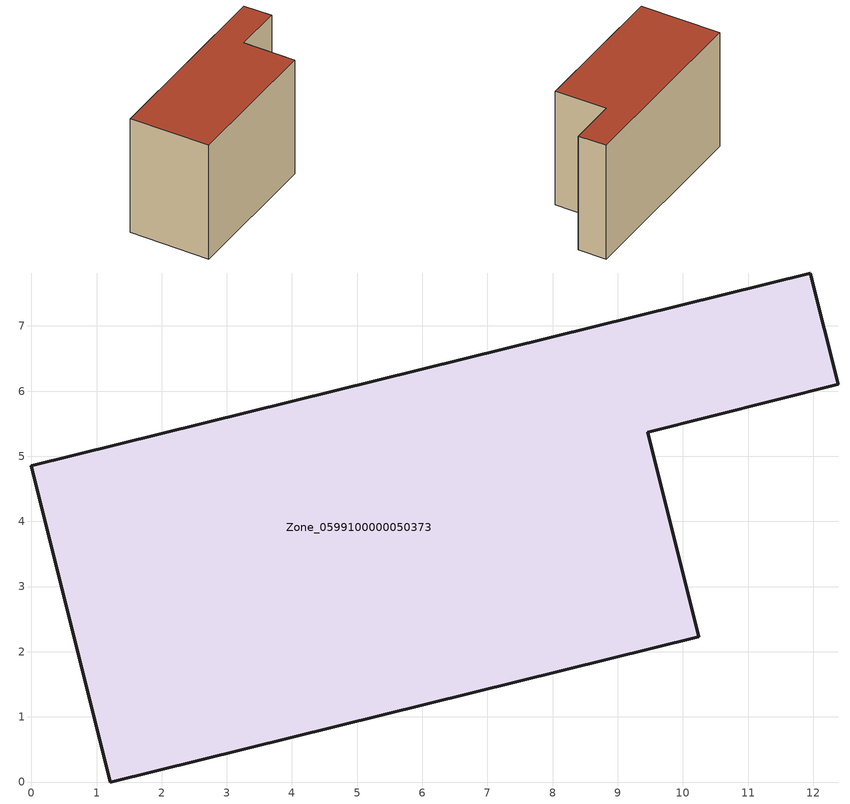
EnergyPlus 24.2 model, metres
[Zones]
Zone_0599100000050373
 floor ground (C_G): 1.21,0 0,4.85 11.95,7.81 12.38,6.1 9.46,5.37 10.25,2.23 z0
 wall outside (C_F): 12.38,6.1 11.95,7.81 0,4.85 1.21,0 10.25,2.23 9.46,5.37 12.38,6.1 z0:7.63
 roof outside (C_R): 10.25,2.23 9.46,5.37 12.38,6.1 11.95,7.81 0,4.85 1.21,0 z7.63
[BUILDING]
Pand.0599100000050373: North Axis=0; Terrain=City; Loads Convergence Tolerance Value=0.04; Temperature Convergence Tolerance Value=0.4; Solar Distribution=FullExterior; Maximum Number of Warmup Days=25; Minimum Number of Warmup Days=1
[Site:Location]
Rotterdam.The.Hague.AP_ZH_NLD Design_Conditions: Latitude=51.96; Longitude=4.45; Time Zone=1; Elevation=-4.5
[SITE:GROUNDTEMPERATURE:BUILDINGSURFACE]
18, 18, 18, 18, 18, 18, 18, 18, 18, 18, 18, 18
[MATERIAL] Thermal Absorptance=0.9; Solar Absorptance=0.7; Visible Absorptance=0.7
Name | Roughness | Thickness | Conductivity | Density | Specific Heat
G.TI.1975-1991 | MediumSmooth | 0.15 | 0.288461 | 540 | 1210
F.TI.1975-1991 | Rough | 0.3 | 0.230769 | 1920 | 840
R.TI.1975-1991 | MediumRough | 0.2 | 0.153846 | 1500 | 1000
[CONSTRUCTION]
C_G: G.TI.1975-1991
C_F: F.TI.1975-1991
C_R: R.TI.1975-1991
[ZONE]
Zone_0599100000050373: Type=1; Multiplier=1; Ceiling Height=Autocalculate; Volume=Autocalculate; Floor Area=autocalculate; Part of Total Floor Area=Yes
[ZONEINFILTRATION:DESIGNFLOWRATE]
Infil_Zone_0599100000050373: Zone or ZoneList or Space or SpaceList=Zone_0599100000050373; Schedule=AlwaysOn; Design Flow Rate Calculation Method=Flow/Area; Flow Rate per Floor Area=0.003; Constant Term Coefficient=1; Temperature Term Coefficient=0; Velocity Term Coefficient=0; Velocity Squared Term Coefficient=0
[HVACTEMPLATE:ZONE:IDEALLOADSAIRSYSTEM]
Zone_0599100000050373: Maximum Heating Supply Air Temperature=50; Minimum Cooling Supply Air Temperature=13; Maximum Heating Supply Air Humidity Ratio=0.0156; Minimum Cooling Supply Air Humidity Ratio=0.0077; Heating Limit=NoLimit; Cooling Limit=NoLimit; Dehumidification Control Type=ConstantSensibleHeatRatio; Cooling Sensible Heat Ratio=0.7; Dehumidification Setpoint=60; Humidification Control Type=None; Humidification Setpoint=30; Outdoor Air Method=None; Outdoor Air Flow Rate per Person=0.00944; Outdoor Air Flow Rate per Zone Floor Area=0; Outdoor Air Flow Rate per Zone=0; Demand Controlled Ventilation Type=None; Outdoor Air Economizer Type=NoEconomizer; Heat Recovery Type=None; Sensible Heat Recovery Effectiveness=0.7; Latent Heat Recovery Effectiveness=0.65
[ZONECONTROL:THERMOSTAT]
ThermostatControl_Zone_0599100000050373: Zone or ZoneList=Zone_0599100000050373; Control Type Schedule=DualSetpointControlType; Control 1=Thermostat_Zone_0599100000050373; Temperature Difference Between Cutout And Setpoint=0
[THERMOSTATSETPOINT:DUALSETPOINT]
Thermostat_Zone_0599100000050373: Heating Setpoint Temperature Schedule=HeatingSetpoint_Zone_0599100000050373; Cooling Setpoint Temperature Schedule=CoolingSetpoint_Zone_0599100000050373
[SCHEDULE:COMPACT]
HeatingSetpoint_Zone_0599100000050373: Through: 12/31, For: AllDays, Until: 24:00, 21
CoolingSetpoint_Zone_0599100000050373: Through: 12/31, For: AllDays, Until: 24:00, 24
DualSetpointControlType: Through: 12/31, For: AllDays, Until: 24:00, 4
AlwaysOn: Through: 12/31, For: AllDays, Until: 24:00, 1
